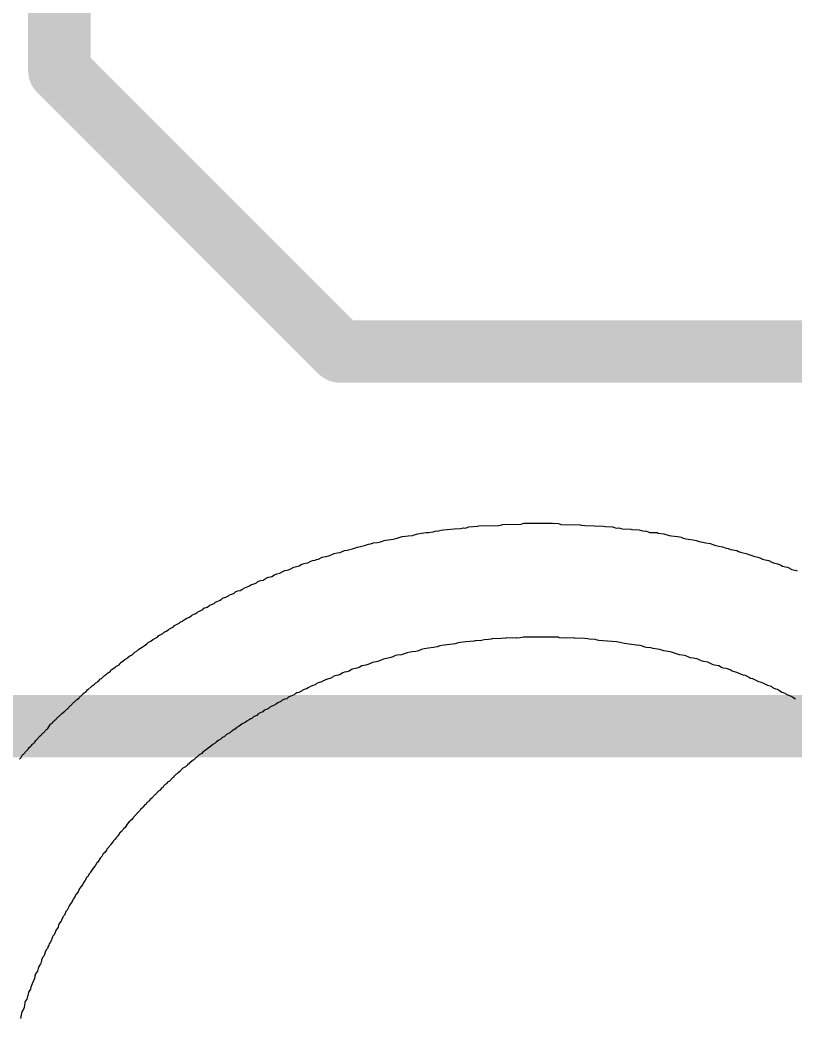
# Model space of a CAD drawing. Header units: inches. Extents: x -0.3 to 12.2, y -3.2 to 4.4.
# Drawn here: x 3.5161 to 3.6403, y 1.921 to 2.0808 of the extents above; entities that cross this region are included whole.
import ezdxf

# ---------------------------------------------------------------- set-up
doc = ezdxf.new("R2010")
doc.units = ezdxf.units.IN
doc.header["$MEASUREMENT"] = 0
for name, color, linetype in [('Board Layer Stack Bottom Overlay', 54, 'Continuous'), ('Top Assembly', 6, 'Continuous'), ('Top Overlay', 2, 'Continuous')]:
    doc.layers.add(name, color=color, linetype=linetype)

# ---------------------------------------------------------------- blocks, each defined once
blk = doc.blocks.new('MICTOR_38_PIN_310')
at = {"layer": 'Top Assembly'}
for points in [[(-0.74, 0, 0.006, 0.006, 0), (-0.74, -0.2752, 0.006, 0.006, 0)], [(-0.635, -0.045, 0.006, 0.006, 0), (-0.68, -0.09, 0.006, 0.006, 0)], [(-0.635, -0.045, 0.006, 0.006, 0), (0.185, -0.045, 0.006, 0.006, 0)], [(-0.68, -0.09, 0.006, 0.006, 0), (-0.68, -0.225, 0.006, 0.006, 0)]]:
    blk.add_lwpolyline(points, format="xyseb", dxfattribs=at)
for points in [[(-0.6365, -0.045, 0.003, 0.003, 1), (-0.6335, -0.045, 0.003, 0.003, 1)], [(-0.6365, -0.045, 0.003, 0.003, 1), (-0.6335, -0.045, 0.003, 0.003, 1)], [(-0.6815, -0.09, 0.003, 0.003, 1), (-0.6785, -0.09, 0.003, 0.003, 1)], [(-0.6815, -0.09, 0.003, 0.003, 1), (-0.6785, -0.09, 0.003, 0.003, 1)]]:
    blk.add_lwpolyline(points, format="xyseb", close=True, dxfattribs=at)
at = {"layer": 'Top Overlay'}
for points in [[(-0.74, 0, 0.01, 0.01, 0), (-0.74, -0.2752, 0.01, 0.01, 0)], [(-0.635, -0.045, 0.01, 0.01, 0), (-0.68, -0.09, 0.01, 0.01, 0)], [(-0.635, -0.045, 0.01, 0.01, 0), (0.185, -0.045, 0.01, 0.01, 0)], [(-0.68, -0.09, 0.01, 0.01, 0), (-0.68, -0.225, 0.01, 0.01, 0)]]:
    blk.add_lwpolyline(points, format="xyseb", dxfattribs=at)
for points in [[(-0.6375, -0.045, 0.005, 0.005, 1), (-0.6325, -0.045, 0.005, 0.005, 1)], [(-0.6375, -0.045, 0.005, 0.005, 1), (-0.6325, -0.045, 0.005, 0.005, 1)], [(-0.6825, -0.09, 0.005, 0.005, 1), (-0.6775, -0.09, 0.005, 0.005, 1)], [(-0.6825, -0.09, 0.005, 0.005, 1), (-0.6775, -0.09, 0.005, 0.005, 1)]]:
    blk.add_lwpolyline(points, format="xyseb", close=True, dxfattribs=at)

msp = doc.modelspace()

# ---------------------------------------------------------------- linework, layer by layer
at = {"layer": 'Board Layer Stack Bottom Overlay'}
for p, q in [((3.5876, 1.99948), (3.588, 1.99965)), ((3.588, 1.99965), (3.58942, 1.99971)), ((3.58942, 1.99971), (3.58959, 1.99977)), ((3.58959, 1.99977), (3.59274, 1.99985)), ((3.59274, 1.99985), (3.59328, 1.99994)), ((3.59328, 1.99994), (3.59345, 1.99999)), ((3.59345, 1.99999), (3.59641, 2.00005)), ((3.59641, 2.00005), (3.5968, 2.00022)), ((3.5968, 2.00022), (3.59757, 2.00019)), ((3.59757, 2.00019), (3.60135, 2.00022)), ((3.60135, 2.00022), (3.60152, 2.00016)), ((3.60152, 2.00016), (3.60175, 2.00022)), ((3.60175, 2.00022), (3.60237, 2.00016)), ((3.60237, 2.00016), (3.60277, 1.99999)), ((3.60277, 1.99999), (3.60584, 1.99994)), ((3.60584, 1.99994), (3.60601, 1.99988)), ((3.60601, 1.99988), (3.60658, 1.99982)), ((3.60658, 1.99982), (3.60956, 1.99974)), ((3.60956, 1.99974), (3.6099, 1.99968)), ((3.6099, 1.99968), (3.61104, 1.99962)), ((3.61104, 1.99962), (3.61132, 1.99951)), ((3.57683, 1.99792), (3.57732, 1.99806)), ((3.57732, 1.99806), (3.57788, 1.99812)), ((3.57788, 1.99812), (3.57828, 1.99817)), ((3.57828, 1.99817), (3.57896, 1.99823)), ((3.57896, 1.99823), (3.57925, 1.99834)), ((3.57925, 1.99834), (3.57982, 1.99852)), ((3.57982, 1.99852), (3.58041, 1.9986)), ((3.58041, 1.9986), (3.58118, 1.99869)), ((3.58118, 1.99869), (3.58158, 1.99874)), ((3.58158, 1.99874), (3.58232, 1.9988)), ((3.58232, 1.9988), (3.5826, 1.99891)), ((3.5826, 1.99891), (3.58317, 1.99897)), ((3.58317, 1.99897), (3.58357, 1.99908)), ((3.58357, 1.99908), (3.58396, 1.99914)), ((3.58396, 1.99914), (3.58453, 1.9992)), ((3.58453, 1.9992), (3.58564, 1.99928)), ((3.58564, 1.99928), (3.58669, 1.99937)), ((3.58669, 1.99937), (3.58686, 1.99942)), ((3.58686, 1.99942), (3.58709, 1.99948)), ((3.58709, 1.99948), (3.58726, 1.99942)), ((3.58726, 1.99942), (3.5876, 1.99948)), ((3.61132, 1.99951), (3.61163, 1.99942)), ((3.61163, 1.99942), (3.61203, 1.99948)), ((3.61203, 1.99948), (3.6122, 1.99942)), ((3.6122, 1.99942), (3.6126, 1.99931)), ((3.6126, 1.99931), (3.61396, 1.99925)), ((3.61396, 1.99925), (3.61413, 1.9992)), ((3.61413, 1.9992), (3.61527, 1.99914)), ((3.61527, 1.99914), (3.61544, 1.99908)), ((3.61544, 1.99908), (3.61584, 1.99897)), ((3.61584, 1.99897), (3.61646, 1.99891)), ((3.61646, 1.99891), (3.61674, 1.9988)), ((3.61674, 1.9988), (3.61697, 1.99874)), ((3.61697, 1.99874), (3.61817, 1.99869)), ((3.61817, 1.99869), (3.61834, 1.99863)), ((3.61834, 1.99863), (3.61927, 1.99849)), ((3.61927, 1.99849), (3.6201, 1.99823)), ((3.6201, 1.99823), (3.62049, 1.99817)), ((3.62049, 1.99817), (3.62143, 1.99809)), ((3.62143, 1.99809), (3.62177, 1.99803)), ((3.62177, 1.99803), (3.622, 1.99798)), ((3.622, 1.99798), (3.62237, 1.99783)), ((3.56984, 1.99627), (3.57013, 1.99638)), ((3.57013, 1.99638), (3.57036, 1.99644)), ((3.57036, 1.99644), (3.57064, 1.9965)), ((3.57064, 1.9965), (3.57132, 1.99661)), ((3.57132, 1.99661), (3.57195, 1.99684)), ((3.57195, 1.99684), (3.57226, 1.99692)), ((3.57226, 1.99692), (3.57271, 1.99704)), ((3.57271, 1.99704), (3.57337, 1.99712)), ((3.57337, 1.99712), (3.57365, 1.99718)), ((3.57365, 1.99718), (3.57388, 1.99724)), ((3.57388, 1.99724), (3.57416, 1.99735)), ((3.57416, 1.99735), (3.57447, 1.99744)), ((3.57447, 1.99744), (3.5747, 1.99749)), ((3.5747, 1.99749), (3.5759, 1.99766)), ((3.5759, 1.99766), (3.57655, 1.99781)), ((3.57655, 1.99781), (3.57683, 1.99792)), ((3.62237, 1.99783), (3.62277, 1.99772)), ((3.62277, 1.99772), (3.62396, 1.99755)), ((3.62396, 1.99755), (3.62444, 1.99746)), ((3.62444, 1.99746), (3.6249, 1.99729)), ((3.6249, 1.99729), (3.62521, 1.99721)), ((3.62521, 1.99721), (3.62544, 1.99715)), ((3.62544, 1.99715), (3.62598, 1.99707)), ((3.62598, 1.99707), (3.62666, 1.99695)), ((3.62666, 1.99695), (3.62728, 1.99673)), ((3.62728, 1.99673), (3.6276, 1.99664)), ((3.6276, 1.99664), (3.62805, 1.99653)), ((3.62805, 1.99653), (3.62865, 1.99644)), ((3.62865, 1.99644), (3.62922, 1.99621)), ((3.56394, 1.99445), (3.56453, 1.99477)), ((3.56453, 1.99477), (3.56476, 1.99482)), ((3.56476, 1.99482), (3.56516, 1.99488)), ((3.56516, 1.99488), (3.56553, 1.99496)), ((3.56553, 1.99496), (3.56575, 1.99502)), ((3.56575, 1.99502), (3.56646, 1.99533)), ((3.56646, 1.99533), (3.56692, 1.99545)), ((3.56692, 1.99545), (3.56737, 1.9955)), ((3.56737, 1.9955), (3.56811, 1.99585)), ((3.56811, 1.99585), (3.56851, 1.9959)), ((3.56851, 1.9959), (3.56874, 1.99596)), ((3.56874, 1.99596), (3.56939, 1.9961)), ((3.56939, 1.9961), (3.56984, 1.99627)), ((3.62922, 1.99621), (3.62953, 1.99613)), ((3.62953, 1.99613), (3.62993, 1.99602)), ((3.62993, 1.99602), (3.63032, 1.99596)), ((3.63032, 1.99596), (3.63055, 1.9959)), ((3.63055, 1.9959), (3.63092, 1.99582)), ((3.63092, 1.99582), (3.6312, 1.9957)), ((3.6312, 1.9957), (3.63152, 1.99556)), ((3.63152, 1.99556), (3.63197, 1.99545)), ((3.63197, 1.99545), (3.63245, 1.99536)), ((3.63245, 1.99536), (3.63302, 1.99513)), ((3.63302, 1.99513), (3.63385, 1.99488)), ((3.63385, 1.99488), (3.63433, 1.99479)), ((3.63433, 1.99479), (3.63461, 1.99468)), ((3.55939, 1.99286), (3.55999, 1.99317)), ((3.55999, 1.99317), (3.56021, 1.99323)), ((3.56021, 1.99323), (3.56081, 1.99337)), ((3.56081, 1.99337), (3.56124, 1.99363)), ((3.56124, 1.99363), (3.56163, 1.99374)), ((3.56163, 1.99374), (3.56186, 1.9938)), ((3.56186, 1.9938), (3.5622, 1.99386)), ((3.5622, 1.99386), (3.56271, 1.99414)), ((3.56271, 1.99414), (3.563, 1.99425)), ((3.563, 1.99425), (3.5634, 1.99431)), ((3.5634, 1.99431), (3.56362, 1.99437)), ((3.56362, 1.99437), (3.56394, 1.99445)), ((3.63461, 1.99468), (3.63504, 1.99442)), ((3.63504, 1.99442), (3.63547, 1.99434)), ((3.63547, 1.99434), (3.63581, 1.99428)), ((3.63581, 1.99428), (3.63603, 1.99423)), ((3.63603, 1.99423), (3.63632, 1.99411)), ((3.63632, 1.99411), (3.6364, 1.99403)), ((3.6364, 1.99403), (3.6368, 1.99386)), ((3.6368, 1.99386), (3.63745, 1.99371)), ((3.63745, 1.99371), (3.63791, 1.99354)), ((3.63791, 1.99354), (3.63799, 1.99346)), ((3.63799, 1.99346), (3.63828, 1.99335)), ((3.63828, 1.99335), (3.63873, 1.99323)), ((3.63873, 1.99323), (3.63904, 1.99315)), ((3.63904, 1.99315), (3.63975, 1.99278)), ((3.55561, 1.99147), (3.55592, 1.99156)), ((3.55592, 1.99156), (3.55621, 1.99161)), ((3.55621, 1.99161), (3.55644, 1.99167)), ((3.55644, 1.99167), (3.55689, 1.99195)), ((3.55689, 1.99195), (3.55726, 1.9921)), ((3.55726, 1.9921), (3.55771, 1.99221)), ((3.55771, 1.99221), (3.55823, 1.99249)), ((3.55823, 1.99249), (3.55851, 1.99261)), ((3.55851, 1.99261), (3.55888, 1.99269)), ((3.55888, 1.99269), (3.55911, 1.99275)), ((3.55911, 1.99275), (3.55939, 1.99286)), ((3.63975, 1.99278), (3.64021, 1.99266)), ((3.64021, 1.99266), (3.64058, 1.99258)), ((3.55198, 1.98982), (3.55277, 1.99011)), ((3.55277, 1.99011), (3.55311, 1.99033)), ((3.55311, 1.99033), (3.5534, 1.99045)), ((3.5534, 1.99045), (3.55362, 1.9905)), ((3.55362, 1.9905), (3.55399, 1.99065)), ((3.55399, 1.99065), (3.55419, 1.99085)), ((3.55419, 1.99085), (3.55448, 1.99096)), ((3.55448, 1.99096), (3.5547, 1.99102)), ((3.5547, 1.99102), (3.55507, 1.9911)), ((3.55507, 1.9911), (3.55553, 1.99138)), ((3.55553, 1.99138), (3.55561, 1.99147)), ((3.54908, 1.98835), (3.54948, 1.98857)), ((3.54948, 1.98857), (3.54965, 1.98874)), ((3.54965, 1.98874), (3.55004, 1.98886)), ((3.55004, 1.98886), (3.55041, 1.989)), ((3.55041, 1.989), (3.55061, 1.9892)), ((3.55061, 1.9892), (3.55073, 1.98925)), ((3.55073, 1.98925), (3.55101, 1.98937)), ((3.55101, 1.98937), (3.55138, 1.98945)), ((3.55138, 1.98945), (3.55166, 1.98957)), ((3.55166, 1.98957), (3.55175, 1.98965)), ((3.55175, 1.98965), (3.55186, 1.98971)), ((3.55186, 1.98971), (3.55198, 1.98982)), ((3.54556, 1.98658), (3.5461, 1.98678)), ((3.5461, 1.98678), (3.54644, 1.98701)), ((3.54644, 1.98701), (3.54652, 1.9871)), ((3.54652, 1.9871), (3.54723, 1.98735)), ((3.54723, 1.98735), (3.54743, 1.98755)), ((3.54743, 1.98755), (3.54754, 1.98761)), ((3.54754, 1.98761), (3.54806, 1.98783)), ((3.54806, 1.98783), (3.54834, 1.988)), ((3.54834, 1.988), (3.54845, 1.98812)), ((3.54845, 1.98812), (3.54857, 1.98818)), ((3.54857, 1.98818), (3.54885, 1.98829)), ((3.54885, 1.98829), (3.54908, 1.98835)), ((3.54283, 1.98499), (3.54328, 1.98516)), ((3.54328, 1.98516), (3.54357, 1.98545)), ((3.54357, 1.98545), (3.54397, 1.98562)), ((3.54397, 1.98562), (3.54419, 1.98568)), ((3.54419, 1.98568), (3.54451, 1.98593)), ((3.54451, 1.98593), (3.54459, 1.98602)), ((3.54459, 1.98602), (3.54487, 1.98613)), ((3.54487, 1.98613), (3.54539, 1.98641)), ((3.54539, 1.98641), (3.54556, 1.98658)), ((3.54027, 1.9834), (3.54067, 1.98363)), ((3.54067, 1.98363), (3.54084, 1.9838)), ((3.54084, 1.9838), (3.54095, 1.98386)), ((3.54095, 1.98386), (3.54158, 1.9842)), ((3.54158, 1.9842), (3.54175, 1.98437)), ((3.54175, 1.98437), (3.54215, 1.98454)), ((3.54215, 1.98454), (3.54226, 1.9846)), ((3.54226, 1.9846), (3.54257, 1.98485)), ((3.54257, 1.98485), (3.54283, 1.98499)), ((3.5376, 1.9817), (3.53811, 1.98198)), ((3.53811, 1.98198), (3.53834, 1.98221)), ((3.53834, 1.98221), (3.53897, 1.98255)), ((3.53897, 1.98255), (3.53919, 1.98278)), ((3.53919, 1.98278), (3.53956, 1.98292)), ((3.53956, 1.98292), (3.5399, 1.9832)), ((3.5399, 1.9832), (3.54027, 1.9834)), ((3.60192, 1.98198), (3.60135, 1.98193)), ((3.60231, 1.98193), (3.60192, 1.98198)), ((3.53567, 1.98033), (3.53598, 1.98059)), ((3.53598, 1.98059), (3.53644, 1.98087)), ((3.53644, 1.98087), (3.53669, 1.98113)), ((3.53669, 1.98113), (3.53698, 1.98124)), ((3.53698, 1.98124), (3.53709, 1.9813)), ((3.53709, 1.9813), (3.5374, 1.98156)), ((3.5374, 1.98156), (3.53749, 1.98164)), ((3.53749, 1.98164), (3.5376, 1.9817)), ((3.58291, 1.98042), (3.5826, 1.98033)), ((3.58337, 1.98059), (3.58291, 1.98042)), ((3.58408, 1.98068), (3.58337, 1.98059)), ((3.58447, 1.98073), (3.58408, 1.98068)), ((3.58544, 1.98085), (3.58447, 1.98073)), ((3.58584, 1.9809), (3.58544, 1.98085)), ((3.58632, 1.98104), (3.58584, 1.9809)), ((3.5866, 1.9811), (3.58632, 1.98104)), ((3.58751, 1.98122), (3.5866, 1.9811)), ((3.58885, 1.9813), (3.58751, 1.98122)), ((3.58902, 1.98136), (3.58885, 1.9813)), ((3.59004, 1.98141), (3.58902, 1.98136)), ((3.59027, 1.98147), (3.59004, 1.98141)), ((3.59044, 1.98153), (3.59027, 1.98147)), ((3.59118, 1.98158), (3.59044, 1.98153)), ((3.59158, 1.98164), (3.59118, 1.98158)), ((3.59175, 1.9817), (3.59158, 1.98164)), ((3.59317, 1.98175), (3.59175, 1.9817)), ((3.59391, 1.98181), (3.59317, 1.98175)), ((3.59408, 1.98187), (3.59391, 1.98181)), ((3.59493, 1.98181), (3.59408, 1.98187)), ((3.5955, 1.98187), (3.59493, 1.98181)), ((3.59567, 1.98181), (3.5955, 1.98187)), ((3.59621, 1.98184), (3.59567, 1.98181)), ((3.59655, 1.9819), (3.59621, 1.98184)), ((3.59677, 1.98195), (3.59655, 1.9819)), ((3.60135, 1.98193), (3.59677, 1.98195)), ((3.60248, 1.98187), (3.60231, 1.98193)), ((3.60305, 1.98181), (3.60248, 1.98187)), ((3.60345, 1.98187), (3.60305, 1.98181)), ((3.60385, 1.98181), (3.60345, 1.98187)), ((3.60476, 1.98187), (3.60385, 1.98181)), ((3.60493, 1.98181), (3.60476, 1.98187)), ((3.60652, 1.98175), (3.60493, 1.98181)), ((3.60709, 1.9817), (3.60652, 1.98175)), ((3.60726, 1.98164), (3.60709, 1.9817)), ((3.60828, 1.98158), (3.60726, 1.98164)), ((3.60859, 1.9815), (3.60828, 1.98158)), ((3.60882, 1.98144), (3.60859, 1.9815)), ((3.6095, 1.98139), (3.60882, 1.98144)), ((3.61095, 1.98124), (3.6095, 1.98139)), ((3.61169, 1.98119), (3.61095, 1.98124)), ((3.61248, 1.98107), (3.61169, 1.98119)), ((3.61297, 1.98093), (3.61248, 1.98107)), ((3.61371, 1.98082), (3.61297, 1.98093)), ((3.61487, 1.98068), (3.61371, 1.98082)), ((3.61544, 1.98062), (3.61487, 1.98068)), ((3.61584, 1.9805), (3.61544, 1.98062)), ((3.61621, 1.98036), (3.61584, 1.9805)), ((3.61643, 1.98031), (3.61621, 1.98036)), ((3.5334, 1.97869), (3.53368, 1.97897)), ((3.53368, 1.97897), (3.53405, 1.97911)), ((3.53405, 1.97911), (3.53448, 1.97954)), ((3.53448, 1.97954), (3.53487, 1.97977)), ((3.53487, 1.97977), (3.53516, 1.98005)), ((3.53516, 1.98005), (3.53567, 1.98033)), ((3.57581, 1.97883), (3.5755, 1.97869)), ((3.57626, 1.979), (3.57581, 1.97883)), ((3.57655, 1.97906), (3.57626, 1.979)), ((3.5772, 1.97914), (3.57655, 1.97906)), ((3.57766, 1.97926), (3.5772, 1.97914)), ((3.57814, 1.97945), (3.57766, 1.97926)), ((3.57859, 1.97957), (3.57814, 1.97945)), ((3.57893, 1.97962), (3.57859, 1.97957)), ((3.5795, 1.97968), (3.57893, 1.97962)), ((3.57996, 1.97979), (3.5795, 1.97968)), ((3.58041, 1.97997), (3.57996, 1.97979)), ((3.58087, 1.98008), (3.58041, 1.97997)), ((3.58155, 1.98019), (3.58087, 1.98008)), ((3.58237, 1.98028), (3.58155, 1.98019)), ((3.5826, 1.98033), (3.58237, 1.98028)), ((3.61714, 1.98022), (3.61643, 1.98031)), ((3.61754, 1.98016), (3.61714, 1.98022)), ((3.61822, 1.98005), (3.61754, 1.98016)), ((3.61853, 1.97997), (3.61822, 1.98005)), ((3.61876, 1.97991), (3.61853, 1.97997)), ((3.61922, 1.97974), (3.61876, 1.97991)), ((3.62027, 1.9796), (3.61922, 1.97974)), ((3.62049, 1.97954), (3.62027, 1.9796)), ((3.62098, 1.9794), (3.62049, 1.97954)), ((3.62143, 1.97923), (3.62098, 1.9794)), ((3.62174, 1.97914), (3.62143, 1.97923)), ((3.62254, 1.97903), (3.62174, 1.97914)), ((3.62277, 1.97897), (3.62254, 1.97903)), ((3.62325, 1.97877), (3.62277, 1.97897)), ((3.62353, 1.97866), (3.62325, 1.97877)), ((3.53135, 1.97715), (3.53147, 1.97727)), ((3.53147, 1.97727), (3.53158, 1.97732)), ((3.53158, 1.97732), (3.53198, 1.97755)), ((3.53198, 1.97755), (3.53212, 1.97769)), ((3.53212, 1.97769), (3.53218, 1.97781)), ((3.53218, 1.97781), (3.53226, 1.97789)), ((3.53226, 1.97789), (3.53238, 1.97795)), ((3.53238, 1.97795), (3.53269, 1.9782)), ((3.53269, 1.9782), (3.53289, 1.9784)), ((3.53289, 1.9784), (3.5334, 1.97869)), ((3.57087, 1.97735), (3.57044, 1.9771)), ((3.57152, 1.97749), (3.57087, 1.97735)), ((3.57198, 1.97761), (3.57152, 1.97749)), ((3.57257, 1.97792), (3.57198, 1.97761)), ((3.57345, 1.97806), (3.57257, 1.97792)), ((3.57405, 1.97832), (3.57345, 1.97806)), ((3.57433, 1.97843), (3.57405, 1.97832)), ((3.57456, 1.97849), (3.57433, 1.97843)), ((3.5751, 1.97857), (3.57456, 1.97849)), ((3.5755, 1.97869), (3.5751, 1.97857)), ((3.62396, 1.97857), (3.62353, 1.97866)), ((3.62419, 1.97852), (3.62396, 1.97857)), ((3.62459, 1.97846), (3.62419, 1.97852)), ((3.6251, 1.97823), (3.62459, 1.97846)), ((3.62538, 1.97812), (3.6251, 1.97823)), ((3.62561, 1.97806), (3.62538, 1.97812)), ((3.62629, 1.97795), (3.62561, 1.97806)), ((3.62714, 1.97755), (3.62629, 1.97795)), ((3.62737, 1.97749), (3.62714, 1.97755)), ((3.62805, 1.97738), (3.62737, 1.97749)), ((3.62848, 1.97712), (3.62805, 1.97738)), ((3.52914, 1.97533), (3.52953, 1.97573)), ((3.52953, 1.97573), (3.52965, 1.97579)), ((3.52965, 1.97579), (3.52996, 1.97605)), ((3.52996, 1.97605), (3.5301, 1.97619)), ((3.5301, 1.97619), (3.53022, 1.97624)), ((3.53022, 1.97624), (3.53059, 1.9765)), ((3.53059, 1.9765), (3.53064, 1.97661)), ((3.53064, 1.97661), (3.53073, 1.9767)), ((3.53073, 1.9767), (3.53084, 1.97676)), ((3.53084, 1.97676), (3.53135, 1.97715)), ((3.56627, 1.97565), (3.56612, 1.97551)), ((3.56655, 1.97576), (3.56627, 1.97565)), ((3.56683, 1.97582), (3.56655, 1.97576)), ((3.56706, 1.97587), (3.56683, 1.97582)), ((3.56737, 1.97596), (3.56706, 1.97587)), ((3.5678, 1.97622), (3.56737, 1.97596)), ((3.56808, 1.97633), (3.5678, 1.97622)), ((3.56845, 1.97641), (3.56808, 1.97633)), ((3.56885, 1.97653), (3.56845, 1.97641)), ((3.56919, 1.97676), (3.56885, 1.97653)), ((3.56939, 1.97684), (3.56919, 1.97676)), ((3.57004, 1.97698), (3.56939, 1.97684)), ((3.57044, 1.9771), (3.57004, 1.97698)), ((3.62876, 1.97701), (3.62848, 1.97712)), ((3.62924, 1.97693), (3.62876, 1.97701)), ((3.62947, 1.97687), (3.62924, 1.97693)), ((3.62987, 1.9767), (3.62947, 1.97687)), ((3.63018, 1.9765), (3.62987, 1.9767)), ((3.63055, 1.97641), (3.63018, 1.9765)), ((3.63095, 1.9763), (3.63055, 1.97641)), ((3.63132, 1.97616), (3.63095, 1.9763)), ((3.63194, 1.97587), (3.63132, 1.97616)), ((3.63231, 1.97579), (3.63194, 1.97587)), ((3.63282, 1.97556), (3.63231, 1.97579)), ((3.52709, 1.97363), (3.52755, 1.97408)), ((3.52755, 1.97408), (3.52766, 1.97414)), ((3.52766, 1.97414), (3.52797, 1.9744)), ((3.52797, 1.9744), (3.52823, 1.97465)), ((3.52823, 1.97465), (3.52863, 1.97488)), ((3.52863, 1.97488), (3.52902, 1.97528)), ((3.52902, 1.97528), (3.52914, 1.97533)), ((3.56263, 1.97406), (3.56229, 1.97383)), ((3.563, 1.9742), (3.56263, 1.97406)), ((3.5634, 1.97431), (3.563, 1.9742)), ((3.56351, 1.97443), (3.5634, 1.97431)), ((3.56362, 1.97448), (3.56351, 1.97443)), ((3.56371, 1.97457), (3.56362, 1.97448)), ((3.56408, 1.97471), (3.56371, 1.97457)), ((3.56431, 1.97477), (3.56408, 1.97471)), ((3.56504, 1.97511), (3.56431, 1.97477)), ((3.5655, 1.97528), (3.56504, 1.97511)), ((3.56573, 1.97533), (3.5655, 1.97528)), ((3.56601, 1.97545), (3.56573, 1.97533)), ((3.56612, 1.97551), (3.56601, 1.97545)), ((3.63314, 1.97536), (3.63282, 1.97556)), ((3.63351, 1.97528), (3.63314, 1.97536)), ((3.63447, 1.97482), (3.63351, 1.97528)), ((3.63487, 1.97471), (3.63447, 1.97482)), ((3.63538, 1.97448), (3.63487, 1.97471)), ((3.63589, 1.9742), (3.63538, 1.97448)), ((3.63612, 1.97414), (3.63589, 1.9742)), ((3.63652, 1.97403), (3.63612, 1.97414)), ((3.63663, 1.97391), (3.63652, 1.97403)), ((3.52564, 1.97235), (3.52578, 1.97249)), ((3.52578, 1.97249), (3.5259, 1.97255)), ((3.5259, 1.97255), (3.52615, 1.97281)), ((3.52615, 1.97281), (3.52621, 1.97292)), ((3.52621, 1.97292), (3.52669, 1.97323)), ((3.52669, 1.97323), (3.52698, 1.97357)), ((3.52698, 1.97357), (3.52709, 1.97363)), ((3.55922, 1.97241), (3.55908, 1.97227)), ((3.55976, 1.97261), (3.55922, 1.97241)), ((3.56004, 1.97272), (3.55976, 1.97261)), ((3.56013, 1.97281), (3.56004, 1.97272)), ((3.56047, 1.97303), (3.56013, 1.97281)), ((3.56078, 1.97312), (3.56047, 1.97303)), ((3.56118, 1.97329), (3.56078, 1.97312)), ((3.56129, 1.9734), (3.56118, 1.97329)), ((3.56161, 1.9736), (3.56129, 1.9734)), ((3.56198, 1.97369), (3.56161, 1.9736)), ((3.56229, 1.97383), (3.56198, 1.97369)), ((3.63674, 1.97386), (3.63663, 1.97391)), ((3.63683, 1.97377), (3.63674, 1.97386)), ((3.6372, 1.97363), (3.63683, 1.97377)), ((3.63743, 1.97357), (3.6372, 1.97363)), ((3.63777, 1.97335), (3.63743, 1.97357)), ((3.63816, 1.97312), (3.63777, 1.97335)), ((3.63839, 1.97306), (3.63816, 1.97312)), ((3.63868, 1.97295), (3.63839, 1.97306)), ((3.63876, 1.97286), (3.63868, 1.97295)), ((3.6391, 1.97264), (3.63876, 1.97286)), ((3.63941, 1.97255), (3.6391, 1.97264)), ((3.63981, 1.97238), (3.63941, 1.97255)), ((3.63993, 1.97227), (3.63981, 1.97238)), ((3.52394, 1.97076), (3.52414, 1.97096)), ((3.52414, 1.97096), (3.52425, 1.97102)), ((3.52425, 1.97102), (3.52445, 1.97122)), ((3.52445, 1.97122), (3.52451, 1.97133)), ((3.52451, 1.97133), (3.52465, 1.97147)), ((3.52465, 1.97147), (3.52476, 1.97153)), ((3.52476, 1.97153), (3.52516, 1.97193)), ((3.52516, 1.97193), (3.52527, 1.97198)), ((3.52527, 1.97198), (3.52559, 1.97224)), ((3.52559, 1.97224), (3.52564, 1.97235)), ((3.55646, 1.9709), (3.55607, 1.97068)), ((3.55686, 1.97107), (3.55646, 1.9709)), ((3.55698, 1.97113), (3.55686, 1.97107)), ((3.55709, 1.97124), (3.55698, 1.97113)), ((3.55749, 1.97147), (3.55709, 1.97124)), ((3.55777, 1.97159), (3.55749, 1.97147)), ((3.55788, 1.97164), (3.55777, 1.97159)), ((3.55808, 1.97184), (3.55788, 1.97164)), ((3.55854, 1.97201), (3.55808, 1.97184)), ((3.55885, 1.9721), (3.55854, 1.97201)), ((3.55896, 1.97221), (3.55885, 1.9721)), ((3.55908, 1.97227), (3.55896, 1.97221)), ((3.64032, 1.97204), (3.63993, 1.97227)), ((3.52215, 1.96914), (3.52226, 1.9692)), ((3.52226, 1.9692), (3.52272, 1.96965)), ((3.52272, 1.96965), (3.52283, 1.96971)), ((3.52283, 1.96971), (3.52331, 1.97008)), ((3.52331, 1.97008), (3.52337, 1.97019)), ((3.52337, 1.97019), (3.52357, 1.97039)), ((3.52357, 1.97039), (3.52368, 1.97045)), ((3.52368, 1.97045), (3.52388, 1.97065)), ((3.52388, 1.97065), (3.52394, 1.97076)), ((3.55351, 1.9692), (3.55323, 1.96891)), ((3.55362, 1.96926), (3.55351, 1.9692)), ((3.55402, 1.96943), (3.55362, 1.96926)), ((3.55419, 1.9696), (3.55402, 1.96943)), ((3.55459, 1.96982), (3.55419, 1.9696)), ((3.55487, 1.96994), (3.55459, 1.96982)), ((3.55499, 1.96999), (3.55487, 1.96994)), ((3.55524, 1.97025), (3.55499, 1.96999)), ((3.55561, 1.97039), (3.55524, 1.97025)), ((3.5559, 1.97051), (3.55561, 1.97039)), ((3.55607, 1.97068), (3.5559, 1.97051)), ((3.52059, 1.96735), (3.52087, 1.96786)), ((3.52087, 1.96786), (3.52107, 1.96806)), ((3.52107, 1.96806), (3.52118, 1.96812)), ((3.52118, 1.96812), (3.52132, 1.96826)), ((3.52132, 1.96826), (3.52138, 1.96838)), ((3.52138, 1.96838), (3.52164, 1.96863)), ((3.52164, 1.96863), (3.52175, 1.96869)), ((3.52175, 1.96869), (3.52189, 1.96883)), ((3.52189, 1.96883), (3.52195, 1.96894)), ((3.52195, 1.96894), (3.52215, 1.96914)), ((3.55112, 1.96766), (3.55073, 1.96744)), ((3.55138, 1.96781), (3.55112, 1.96766)), ((3.55169, 1.96806), (3.55138, 1.96781)), ((3.55181, 1.96812), (3.55169, 1.96806)), ((3.5522, 1.96829), (3.55181, 1.96812)), ((3.55243, 1.96852), (3.5522, 1.96829)), ((3.55283, 1.96874), (3.55243, 1.96852)), ((3.55311, 1.96886), (3.55283, 1.96874)), ((3.55323, 1.96891), (3.55311, 1.96886)), ((3.51905, 1.96588), (3.51925, 1.96607)), ((3.51925, 1.96607), (3.51936, 1.96613)), ((3.51936, 1.96613), (3.51951, 1.96627)), ((3.51951, 1.96627), (3.51956, 1.96639)), ((3.51956, 1.96639), (3.51976, 1.96659)), ((3.51976, 1.96659), (3.51988, 1.96664)), ((3.51988, 1.96664), (3.52007, 1.96684)), ((3.52007, 1.96684), (3.52013, 1.96695)), ((3.52013, 1.96695), (3.52033, 1.96715)), ((3.52033, 1.96715), (3.52044, 1.96721)), ((3.52044, 1.96721), (3.52059, 1.96735)), ((3.54885, 1.96607), (3.54845, 1.96585)), ((3.54896, 1.96613), (3.54885, 1.96607)), ((3.54919, 1.96636), (3.54896, 1.96613)), ((3.5497, 1.96664), (3.54919, 1.96636)), ((3.54987, 1.96681), (3.5497, 1.96664)), ((3.54999, 1.96687), (3.54987, 1.96681)), ((3.5501, 1.96698), (3.54999, 1.96687)), ((3.5505, 1.96721), (3.5501, 1.96698)), ((3.55061, 1.96727), (3.5505, 1.96721)), ((3.55073, 1.96744), (3.55061, 1.96727)), ((3.51757, 1.96428), (3.51777, 1.96443)), ((3.51777, 1.96443), (3.51797, 1.96463)), ((3.51797, 1.96463), (3.51803, 1.96474)), ((3.51803, 1.96474), (3.51817, 1.96488)), ((3.51817, 1.96488), (3.51829, 1.96494)), ((3.51829, 1.96494), (3.51848, 1.96514)), ((3.51848, 1.96514), (3.51865, 1.96542)), ((3.51865, 1.96542), (3.519, 1.96576)), ((3.519, 1.96576), (3.51905, 1.96588)), ((3.54664, 1.96443), (3.54624, 1.9642)), ((3.54698, 1.96477), (3.54664, 1.96443)), ((3.54737, 1.96499), (3.54698, 1.96477)), ((3.54752, 1.96514), (3.54737, 1.96499)), ((3.54783, 1.96539), (3.54752, 1.96514)), ((3.54794, 1.96545), (3.54783, 1.96539)), ((3.54831, 1.96565), (3.54794, 1.96545)), ((3.54837, 1.96576), (3.54831, 1.96565)), ((3.54845, 1.96585), (3.54837, 1.96576)), ((3.51627, 1.96269), (3.5165, 1.96309)), ((3.5165, 1.96309), (3.51658, 1.96318)), ((3.51658, 1.96318), (3.51669, 1.96323)), ((3.51669, 1.96323), (3.51695, 1.96349)), ((3.51695, 1.96349), (3.51701, 1.9636)), ((3.51701, 1.9636), (3.5174, 1.964)), ((3.5174, 1.964), (3.51757, 1.96428)), ((3.54482, 1.96312), (3.54436, 1.96267)), ((3.54522, 1.96335), (3.54482, 1.96312)), ((3.54533, 1.96346), (3.54522, 1.96335)), ((3.54584, 1.96386), (3.54533, 1.96346)), ((3.54595, 1.96392), (3.54584, 1.96386)), ((3.54624, 1.9642), (3.54595, 1.96392)), ((3.51601, 1.96244), (3.51627, 1.96269)), ((3.5426, 1.96119), (3.5422, 1.96096)), ((3.5428, 1.96133), (3.5426, 1.96119)), ((3.54286, 1.96144), (3.5428, 1.96133)), ((3.543, 1.96159), (3.54286, 1.96144)), ((3.54311, 1.96164), (3.543, 1.96159)), ((3.54328, 1.96181), (3.54311, 1.96164)), ((3.5434, 1.96187), (3.54328, 1.96181)), ((3.54343, 1.96195), (3.5434, 1.96187)), ((3.54385, 1.96227), (3.54343, 1.96195)), ((3.54397, 1.96232), (3.54385, 1.96227)), ((3.54425, 1.96261), (3.54397, 1.96232)), ((3.54436, 1.96267), (3.54425, 1.96261)), ((3.54076, 1.95963), (3.54073, 1.95954)), ((3.54107, 1.95994), (3.54076, 1.95963)), ((3.54118, 1.95999), (3.54107, 1.95994)), ((3.54129, 1.96011), (3.54118, 1.95999)), ((3.54141, 1.96017), (3.54129, 1.96011)), ((3.54169, 1.96045), (3.54141, 1.96017)), ((3.54189, 1.96059), (3.54169, 1.96045)), ((3.54195, 1.96071), (3.54189, 1.96059)), ((3.5422, 1.96096), (3.54195, 1.96071)), ((3.53911, 1.95809), (3.53905, 1.95798)), ((3.53936, 1.95835), (3.53911, 1.95809)), ((3.53956, 1.95849), (3.53936, 1.95835)), ((3.53962, 1.9586), (3.53956, 1.95849)), ((3.53976, 1.95874), (3.53962, 1.9586)), ((3.54005, 1.95892), (3.53976, 1.95874)), ((3.54061, 1.95948), (3.54005, 1.95892)), ((3.54073, 1.95954), (3.54061, 1.95948)), ((3.53746, 1.95644), (3.5374, 1.95633)), ((3.53777, 1.95676), (3.53746, 1.95644)), ((3.53789, 1.95681), (3.53777, 1.95676)), ((3.53797, 1.9569), (3.53789, 1.95681)), ((3.53803, 1.95701), (3.53797, 1.9569)), ((3.53828, 1.95727), (3.53803, 1.95701)), ((3.53848, 1.95741), (3.53828, 1.95727)), ((3.53854, 1.95752), (3.53848, 1.95741)), ((3.53885, 1.95784), (3.53854, 1.95752)), ((3.53897, 1.95789), (3.53885, 1.95784)), ((3.53905, 1.95798), (3.53897, 1.95789)), ((3.53581, 1.9548), (3.53576, 1.95468)), ((3.53612, 1.95511), (3.53581, 1.9548)), ((3.53624, 1.95517), (3.53612, 1.95511)), ((3.53632, 1.95525), (3.53624, 1.95517)), ((3.53638, 1.95536), (3.53632, 1.95525)), ((3.53664, 1.95562), (3.53638, 1.95536)), ((3.53684, 1.95576), (3.53664, 1.95562)), ((3.53689, 1.95588), (3.53684, 1.95576)), ((3.5372, 1.95619), (3.53689, 1.95588)), ((3.5374, 1.95633), (3.5372, 1.95619)), ((3.53453, 1.9534), (3.53428, 1.95315)), ((3.53473, 1.95355), (3.53453, 1.9534)), ((3.53479, 1.95366), (3.53473, 1.95355)), ((3.53536, 1.95423), (3.53479, 1.95366)), ((3.53541, 1.95434), (3.53536, 1.95423)), ((3.53576, 1.95468), (3.53541, 1.95434)), ((3.53326, 1.95201), (3.53297, 1.9515)), ((3.53351, 1.95227), (3.53326, 1.95201)), ((3.53371, 1.95241), (3.53351, 1.95227)), ((3.53377, 1.95252), (3.53371, 1.95241)), ((3.53397, 1.95272), (3.53377, 1.95252)), ((3.53422, 1.95304), (3.53397, 1.95272)), ((3.53428, 1.95315), (3.53422, 1.95304)), ((3.53175, 1.95011), (3.53161, 1.94997)), ((3.53201, 1.95042), (3.53175, 1.95011)), ((3.53206, 1.95054), (3.53201, 1.95042)), ((3.53218, 1.95065), (3.53206, 1.95054)), ((3.53223, 1.95076), (3.53218, 1.95065)), ((3.5324, 1.95088), (3.53223, 1.95076)), ((3.53246, 1.95099), (3.5324, 1.95088)), ((3.53263, 1.95116), (3.53246, 1.95099)), ((3.53269, 1.95127), (3.53263, 1.95116)), ((3.53297, 1.9515), (3.53269, 1.95127)), ((3.53053, 1.9486), (3.53013, 1.94809)), ((3.53059, 1.94872), (3.53053, 1.9486)), ((3.53078, 1.94892), (3.53059, 1.94872)), ((3.53104, 1.94923), (3.53078, 1.94892)), ((3.5311, 1.94934), (3.53104, 1.94923)), ((3.5313, 1.94954), (3.5311, 1.94934)), ((3.53155, 1.94985), (3.5313, 1.94954)), ((3.53161, 1.94997), (3.53155, 1.94985)), ((3.52922, 1.94684), (3.52894, 1.94656)), ((3.52945, 1.94724), (3.52922, 1.94684)), ((3.52968, 1.94747), (3.52945, 1.94724)), ((3.52996, 1.94786), (3.52968, 1.94747)), ((3.53002, 1.94798), (3.52996, 1.94786)), ((3.53013, 1.94809), (3.53002, 1.94798)), ((3.52814, 1.94531), (3.5278, 1.94497)), ((3.52837, 1.94571), (3.52814, 1.94531)), ((3.52843, 1.94582), (3.52837, 1.94571)), ((3.5286, 1.94593), (3.52843, 1.94582)), ((3.52894, 1.94656), (3.5286, 1.94593)), ((3.52698, 1.94363), (3.52686, 1.94358)), ((3.52723, 1.94412), (3.52698, 1.94363)), ((3.52735, 1.94423), (3.52723, 1.94412)), ((3.5274, 1.94434), (3.52735, 1.94423)), ((3.52752, 1.94446), (3.5274, 1.94434)), ((3.5278, 1.94497), (3.52752, 1.94446)), ((3.52593, 1.94201), (3.52564, 1.94173)), ((3.5261, 1.9423), (3.52593, 1.94201)), ((3.52621, 1.94258), (3.5261, 1.9423)), ((3.5263, 1.94267), (3.52621, 1.94258)), ((3.52655, 1.94298), (3.5263, 1.94267)), ((3.52661, 1.94309), (3.52655, 1.94298)), ((3.52678, 1.94349), (3.52661, 1.94309)), ((3.52686, 1.94358), (3.52678, 1.94349)), ((3.52496, 1.94048), (3.52479, 1.94019)), ((3.52507, 1.94076), (3.52496, 1.94048)), ((3.52516, 1.94085), (3.52507, 1.94076)), ((3.52544, 1.94119), (3.52516, 1.94085)), ((3.52564, 1.94173), (3.52544, 1.94119)), ((3.52405, 1.93906), (3.52394, 1.93877)), ((3.52422, 1.93923), (3.52405, 1.93906)), ((3.52445, 1.93963), (3.52422, 1.93923)), ((3.52462, 1.94002), (3.52445, 1.93963)), ((3.52479, 1.94019), (3.52462, 1.94002)), ((3.52303, 1.93724), (3.52297, 1.93713)), ((3.52323, 1.93744), (3.52303, 1.93724)), ((3.52334, 1.93772), (3.52323, 1.93744)), ((3.52343, 1.93804), (3.52334, 1.93772)), ((3.52365, 1.93826), (3.52343, 1.93804)), ((3.52394, 1.93877), (3.52365, 1.93826)), ((3.52229, 1.93582), (3.52221, 1.93551)), ((3.5224, 1.9361), (3.52229, 1.93582)), ((3.52269, 1.9365), (3.5224, 1.9361)), ((3.52275, 1.93662), (3.52269, 1.9365)), ((3.52297, 1.93713), (3.52275, 1.93662)), ((3.52138, 1.93406), (3.52132, 1.93395)), ((3.52158, 1.93426), (3.52138, 1.93406)), ((3.52178, 1.9348), (3.52158, 1.93426)), ((3.52189, 1.93508), (3.52178, 1.9348)), ((3.52198, 1.93517), (3.52189, 1.93508)), ((3.52221, 1.93551), (3.52198, 1.93517)), ((3.52064, 1.93247), (3.5205, 1.9321)), ((3.5207, 1.93264), (3.52064, 1.93247)), ((3.52076, 1.93287), (3.5207, 1.93264)), ((3.52093, 1.93304), (3.52076, 1.93287)), ((3.52115, 1.93343), (3.52093, 1.93304)), ((3.52121, 1.93366), (3.52115, 1.93343)), ((3.52132, 1.93395), (3.52121, 1.93366)), ((3.51993, 1.93085), (3.51973, 1.93065)), ((3.52005, 1.93113), (3.51993, 1.93085)), ((3.52013, 1.9315), (3.52005, 1.93113)), ((3.5203, 1.9319), (3.52013, 1.9315)), ((3.5205, 1.9321), (3.5203, 1.9319)), ((3.51911, 1.92923), (3.51902, 1.92892)), ((3.51939, 1.92963), (3.51911, 1.92923)), ((3.51948, 1.92983), (3.51939, 1.92963)), ((3.51956, 1.93025), (3.51948, 1.92983)), ((3.51973, 1.93065), (3.51956, 1.93025)), ((3.51848, 1.92764), (3.51843, 1.9273)), ((3.5186, 1.92804), (3.51848, 1.92764)), ((3.51891, 1.92846), (3.5186, 1.92804)), ((3.51902, 1.92892), (3.51891, 1.92846)), ((3.51803, 1.92645), (3.51786, 1.92588)), ((3.51843, 1.9273), (3.51803, 1.92645)), ((3.51735, 1.92457), (3.51726, 1.9242)), ((3.5174, 1.9248), (3.51735, 1.92457)), ((3.51749, 1.92511), (3.5174, 1.9248)), ((3.51777, 1.92557), (3.51749, 1.92511)), ((3.51786, 1.92588), (3.51777, 1.92557)), ((3.51684, 1.92304), (3.51675, 1.92267)), ((3.51689, 1.92343), (3.51684, 1.92304)), ((3.51701, 1.92372), (3.51689, 1.92343)), ((3.51718, 1.924), (3.51701, 1.92372)), ((3.51726, 1.9242), (3.51718, 1.924)), ((3.5163, 1.92147), (3.51618, 1.92091)), ((3.51638, 1.92196), (3.5163, 1.92147)), ((3.51664, 1.92238), (3.51638, 1.92196)), ((3.51675, 1.92267), (3.51664, 1.92238))]:
    msp.add_line(p, q, dxfattribs=at)

# ---------------------------------------------------------------- block references
at = {"rotation": 90}
msp.add_blockref('MICTOR_38_PIN_310', (3.4774, 2.70771), dxfattribs=at)

doc.saveas('drawing.dxf')
